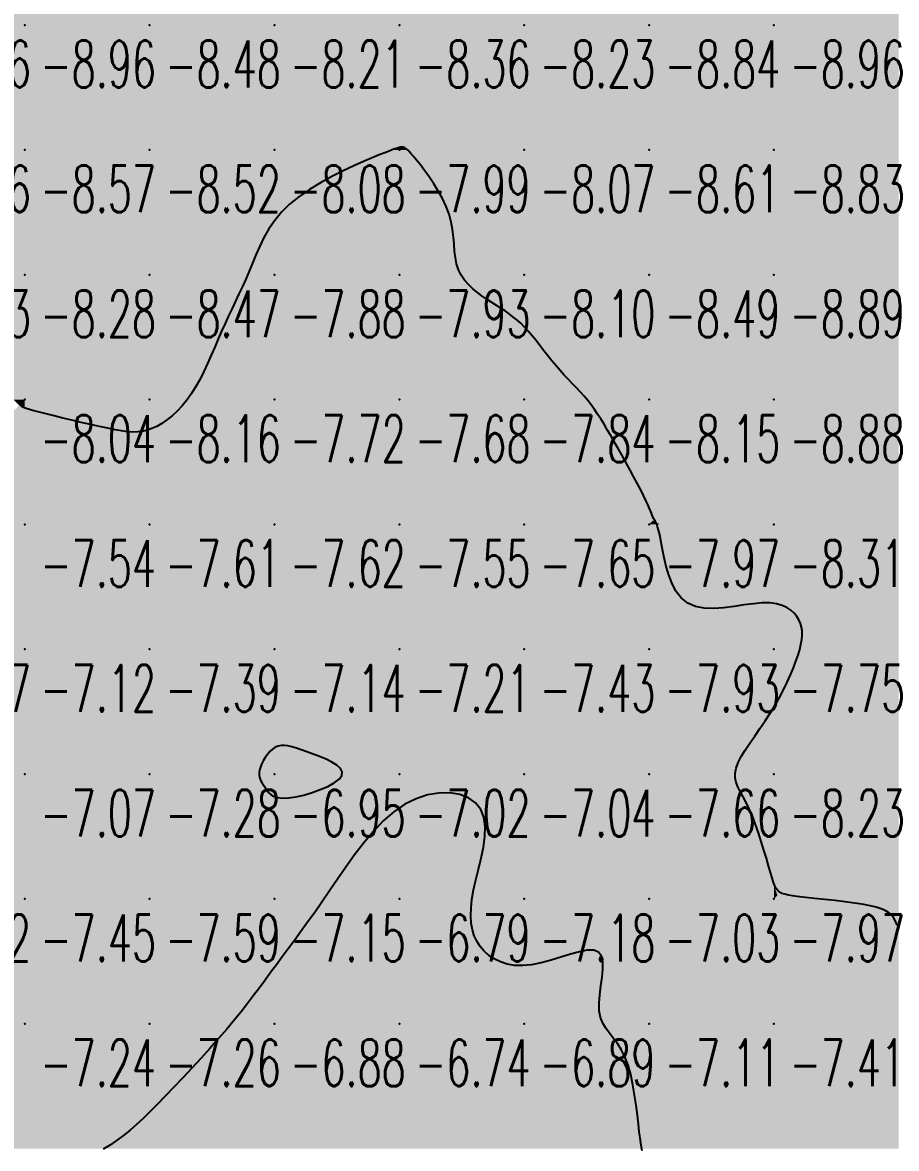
# Model space of a CAD drawing. Header units: millimetres. Extents: x 88261 to 90953, y 390274 to 392322.
# Drawn here: x 90070.1 to 90140.1, y 390987.3 to 391077.4 of the extents above; entities that cross this region are included whole.
import ezdxf
from ezdxf.enums import TextEntityAlignment as Align

# ---------------------------------------------------------------- set-up
doc = ezdxf.new("R2010")
doc.units = ezdxf.units.MM
doc.header["$LTSCALE"] = 25
for name, color, linetype in [('CN_03_00', 7, 'Continuous'), ('COTEAlt', 7, 'Continuous'), ('TN_COLORIAGE', 7, 'Continuous')]:
    doc.layers.add(name, color=color, linetype=linetype)
doc.styles.add('Simplex 1.0', font='Simplex.shx', dxfattribs={"width": 0.99, "height": 2.5})
doc.styles.get("Standard").update_dxf_attribs({"font": 'times.ttf'})

# ---------------------------------------------------------------- blocks, each defined once
blk = doc.blocks.new('COTE')
at = {"color": 0}
blk.add_point((0, 0), dxfattribs=at)
at = {"layer": 'COTEAlt'}
blk.add_attdef('ALT', text='', height=3.75, dxfattribs=at).set_placement((1.25, -1.25), align=Align.TOP_LEFT)

msp = doc.modelspace()

# ---------------------------------------------------------------- linework, layer by layer
at = {"layer": 'CN_03_00', "flags": 128}
for points, elevation in [([(90140.112, 391005.149), (90139.984, 391005.476), (90139.835, 391005.748), (90139.654, 391005.973), (90139.432, 391006.159), (90139.159, 391006.316), (90138.825, 391006.453), (90138.423, 391006.576), (90137.961, 391006.689), (90137.451, 391006.792), (90136.905, 391006.885), (90136.334, 391006.969), (90135.75, 391007.045), (90135.165, 391007.114), (90134.59, 391007.176), (90134.036, 391007.233), (90133.508, 391007.285), (90133.01, 391007.335), (90132.547, 391007.385), (90132.122, 391007.435), (90131.741, 391007.489), (90131.406, 391007.548), (90131.122, 391007.613), (90130.892, 391007.689), (90130.706, 391007.783), (90130.556, 391007.908), (90130.43, 391008.074), (90130.319, 391008.292), (90130.212, 391008.573), (90130.099, 391008.928), (90129.971, 391009.367), (90129.819, 391009.897), (90129.643, 391010.5), (90129.448, 391011.156), (90129.235, 391011.842), (90129.009, 391012.536), (90128.77, 391013.218), (90128.524, 391013.866), (90128.272, 391014.457), (90128.019, 391014.976), (90127.776, 391015.433), (90127.556, 391015.842), (90127.37, 391016.22), (90127.231, 391016.581), (90127.151, 391016.941), (90127.143, 391017.315), (90127.218, 391017.718), (90127.386, 391018.163), (90127.634, 391018.648), (90127.948, 391019.168), (90128.312, 391019.718), (90128.71, 391020.293), (90129.126, 391020.889), (90129.547, 391021.5), (90129.955, 391022.121), (90130.338, 391022.748), (90130.693, 391023.374), (90131.018, 391023.994), (90131.314, 391024.601), (90131.579, 391025.189), (90131.812, 391025.752), (90132.013, 391026.284), (90132.181, 391026.779), (90132.315, 391027.233), (90132.414, 391027.648), (90132.478, 391028.03), (90132.506, 391028.383), (90132.497, 391028.711), (90132.45, 391029.02), (90132.365, 391029.314), (90132.242, 391029.598), (90132.078, 391029.875), (90131.868, 391030.137), (90131.606, 391030.378), (90131.286, 391030.588), (90130.902, 391030.759), (90130.448, 391030.883), (90129.918, 391030.951), (90129.305, 391030.955), (90128.609, 391030.893), (90127.849, 391030.788), (90127.05, 391030.67), (90126.238, 391030.57), (90125.435, 391030.516), (90124.668, 391030.539), (90123.962, 391030.669), (90123.34, 391030.935), (90122.822, 391031.356), (90122.401, 391031.908), (90122.064, 391032.555), (90121.798, 391033.26), (90121.592, 391033.988), (90121.432, 391034.702), (90121.305, 391035.367), (90121.199, 391035.946), (90121.103, 391036.414), (90121.014, 391036.777), (90120.932, 391037.053), (90120.857, 391037.259), (90120.787, 391037.412), (90120.723, 391037.53), (90120.663, 391037.629), (90120.607, 391037.727), (90120.554, 391037.838), (90120.498, 391037.971), (90120.435, 391038.131), (90120.358, 391038.325), (90120.263, 391038.558), (90120.142, 391038.837), (90119.991, 391039.167), (90119.804, 391039.555), (90119.577, 391040.002), (90119.317, 391040.501), (90119.03, 391041.037), (90118.724, 391041.599), (90118.407, 391042.174), (90118.086, 391042.75), (90117.769, 391043.314), (90117.463, 391043.853), (90117.175, 391044.357), (90116.902, 391044.828), (90116.64, 391045.27), (90116.383, 391045.685), (90116.129, 391046.078), (90115.872, 391046.452), (90115.609, 391046.812), (90115.335, 391047.16), (90115.046, 391047.501), (90114.745, 391047.837), (90114.434, 391048.172), (90114.114, 391048.51), (90113.788, 391048.853), (90113.459, 391049.204), (90113.128, 391049.568), (90112.799, 391049.946), (90112.472, 391050.34), (90112.149, 391050.746), (90111.829, 391051.157), (90111.512, 391051.567), (90111.198, 391051.967), (90110.887, 391052.353), (90110.577, 391052.717), (90110.27, 391053.052), (90109.965, 391053.354), (90109.658, 391053.628), (90109.349, 391053.879), (90109.034, 391054.114), (90108.71, 391054.338), (90108.375, 391054.559), (90108.026, 391054.782), (90107.66, 391055.014), (90107.278, 391055.26), (90106.888, 391055.524), (90106.5, 391055.809), (90106.126, 391056.117), (90105.777, 391056.45), (90105.463, 391056.813), (90105.195, 391057.207), (90104.985, 391057.636), (90104.838, 391058.101), (90104.741, 391058.599), (90104.677, 391059.127), (90104.628, 391059.681), (90104.577, 391060.258), (90104.505, 391060.853), (90104.395, 391061.462), (90104.228, 391062.083), (90103.994, 391062.71), (90103.702, 391063.333), (90103.368, 391063.943), (90103.008, 391064.529), (90102.638, 391065.079), (90102.274, 391065.583), (90101.932, 391066.031), (90101.627, 391066.413), (90101.372, 391066.72), (90101.165, 391066.959), (90100.998, 391067.138), (90100.867, 391067.266), (90100.764, 391067.353), (90100.684, 391067.407), (90100.62, 391067.437), (90100.567, 391067.453), (90100.518, 391067.461), (90100.472, 391067.464), (90100.427, 391067.462), (90100.382, 391067.457), (90100.334, 391067.447), (90100.284, 391067.435), (90100.228, 391067.42), (90100.167, 391067.404), (90100.095, 391067.385), (90100, 391067.357), (90099.866, 391067.313), (90099.678, 391067.246), (90099.42, 391067.148), (90099.076, 391067.012), (90098.631, 391066.831), (90098.07, 391066.596), (90097.384, 391066.304), (90096.596, 391065.954), (90095.738, 391065.552), (90094.839, 391065.101), (90093.931, 391064.605), (90093.045, 391064.067), (90092.21, 391063.492), (90091.458, 391062.882), (90090.811, 391062.244), (90090.264, 391061.582), (90089.8, 391060.904), (90089.405, 391060.217), (90089.064, 391059.528), (90088.763, 391058.845), (90088.487, 391058.174), (90088.22, 391057.523), (90087.951, 391056.896), (90087.679, 391056.29), (90087.403, 391055.698), (90087.126, 391055.113), (90086.847, 391054.531), (90086.568, 391053.944), (90086.289, 391053.346), (90086.012, 391052.732), (90085.737, 391052.096), (90085.461, 391051.447), (90085.18, 391050.791), (90084.893, 391050.138), (90084.595, 391049.495), (90084.284, 391048.873), (90083.956, 391048.278), (90083.609, 391047.72), (90083.239, 391047.205), (90082.852, 391046.736), (90082.452, 391046.313), (90082.043, 391045.937), (90081.631, 391045.608), (90081.221, 391045.327), (90080.818, 391045.095), (90080.427, 391044.912), (90080.049, 391044.777), (90079.677, 391044.689), (90079.298, 391044.644), (90078.9, 391044.639), (90078.472, 391044.669), (90078.002, 391044.732), (90077.479, 391044.825), (90076.891, 391044.944), (90076.231, 391045.085), (90075.518, 391045.243), (90074.774, 391045.412), (90074.024, 391045.587), (90073.289, 391045.762), (90072.594, 391045.931), (90071.962, 391046.088), (90071.416, 391046.229), (90070.973, 391046.348), (90070.626, 391046.447), (90070.362, 391046.53), (90070.165, 391046.599), (90070.024, 391046.658)], -8), ([(90119.691, 390987.065), (90119.64, 390987.364), (90119.586, 390987.699), (90119.526, 390988.101), (90119.462, 390988.6), (90119.391, 390989.217), (90119.308, 390989.931), (90119.21, 390990.713), (90119.092, 390991.534), (90118.948, 390992.362), (90118.774, 390993.17), (90118.564, 390993.926), (90118.315, 390994.602), (90118.025, 390995.176), (90117.708, 390995.665), (90117.382, 390996.095), (90117.066, 390996.493), (90116.776, 390996.885), (90116.532, 390997.295), (90116.351, 390997.751), (90116.252, 390998.279), (90116.243, 390998.894), (90116.3, 390999.571), (90116.391, 391000.276), (90116.483, 391000.973), (90116.543, 391001.627), (90116.538, 391002.204), (90116.435, 391002.669), (90116.202, 391002.986), (90115.816, 391003.132), (90115.294, 391003.13), (90114.664, 391003.015), (90113.953, 391002.823), (90113.187, 391002.587), (90112.396, 391002.343), (90111.606, 391002.126), (90110.844, 391001.97), (90110.133, 391001.903), (90109.478, 391001.924), (90108.879, 391002.025), (90108.336, 391002.198), (90107.848, 391002.434), (90107.417, 391002.725), (90107.042, 391003.063), (90106.722, 391003.44), (90106.459, 391003.85), (90106.252, 391004.294), (90106.101, 391004.779), (90106.007, 391005.308), (90105.969, 391005.886), (90105.988, 391006.518), (90106.064, 391007.208), (90106.197, 391007.961), (90106.381, 391008.777), (90106.593, 391009.638), (90106.803, 391010.519), (90106.981, 391011.398), (90107.096, 391012.25), (90107.121, 391013.054), (90107.023, 391013.785), (90106.775, 391014.42), (90106.356, 391014.938), (90105.783, 391015.332), (90105.085, 391015.597), (90104.289, 391015.729), (90103.422, 391015.722), (90102.513, 391015.572), (90101.589, 391015.274), (90100.678, 391014.824), (90099.802, 391014.221), (90098.965, 391013.489), (90098.165, 391012.653), (90097.4, 391011.741), (90096.669, 391010.781), (90095.97, 391009.8), (90095.302, 391008.824), (90094.663, 391007.881), (90094.052, 391006.993), (90093.466, 391006.16), (90092.904, 391005.374), (90092.365, 391004.631), (90091.846, 391003.925), (90091.346, 391003.249), (90090.863, 391002.598), (90090.396, 391001.965), (90089.942, 391001.346), (90089.493, 391000.732), (90089.04, 391000.118), (90088.576, 390999.497), (90088.09, 390998.862), (90087.576, 390998.207), (90087.024, 390997.525), (90086.425, 390996.808), (90085.774, 390996.055), (90085.083, 390995.275), (90084.365, 390994.482), (90083.634, 390993.689), (90082.903, 390992.909), (90082.188, 390992.157), (90081.502, 390991.446), (90080.86, 390990.789), (90080.269, 390990.197), (90079.722, 390989.663), (90079.203, 390989.18), (90078.697, 390988.736), (90078.19, 390988.325), (90077.667, 390987.936), (90077.114, 390987.561), (90076.516, 390987.19)], -7)]:
    msp.add_lwpolyline(points, dxfattribs=dict(at, elevation=elevation))
at = {"layer": 'CN_03_00', "elevation": -7, "flags": 128}
msp.add_lwpolyline([(90091.952, 391015.424), (90092.592, 391015.568), (90093.259, 391015.762), (90093.916, 391015.996), (90094.522, 391016.26), (90095.039, 391016.544), (90095.428, 391016.837), (90095.649, 391017.131), (90095.676, 391017.416), (90095.53, 391017.689), (90095.242, 391017.95), (90094.847, 391018.197), (90094.377, 391018.429), (90093.865, 391018.645), (90093.344, 391018.843), (90092.846, 391019.023), (90092.398, 391019.183), (90092, 391019.318), (90091.646, 391019.425), (90091.33, 391019.5), (90091.045, 391019.538), (90090.785, 391019.534), (90090.544, 391019.485), (90090.315, 391019.387), (90090.094, 391019.237), (90089.883, 391019.044), (90089.686, 391018.817), (90089.507, 391018.568), (90089.349, 391018.307), (90089.218, 391018.045), (90089.115, 391017.791), (90089.046, 391017.557), (90089.013, 391017.349), (90089.012, 391017.166), (90089.039, 391017.001), (90089.09, 391016.849), (90089.16, 391016.704), (90089.244, 391016.56), (90089.338, 391016.411), (90089.437, 391016.253), (90089.539, 391016.081), (90089.655, 391015.905), (90089.798, 391015.734), (90089.982, 391015.579), (90090.218, 391015.452), (90090.521, 391015.362), (90090.904, 391015.321), (90091.379, 391015.339), (90091.952, 391015.424)], close=True, dxfattribs=at)
at = {"layer": 'TN_COLORIAGE', "color": 171}
for points in [[(90070.249, 391077.239, -8), (90070.249, 391086.156, -8), (90080.249, 391087.239, -8), (90072.579, 391087.239, -8)], [(90070.249, 391077.239, -8.384), (90080.249, 391077.239, -8.384), (90080.249, 391087.239, -8.384)], [(90080.249, 391087.239, -8.258), (90080.249, 391077.239, -8.258), (90090.249, 391087.239, -8.258)], [(90080.249, 391077.239, -8.258), (90090.249, 391077.239, -8.258), (90090.249, 391087.239, -8.258)], [(90090.249, 391087.239, -8.567), (90090.249, 391077.239, -8.567), (90100.249, 391087.239, -8.567)], [(90090.249, 391077.239, -8.567), (90100.249, 391077.239, -8.567), (90100.249, 391087.239, -8.567)], [(90100.249, 391087.239, -8.381), (90100.249, 391077.239, -8.381), (90110.249, 391087.239, -8.381)], [(90100.249, 391077.239, -8.381), (90110.249, 391077.239, -8.381), (90110.249, 391087.239, -8.381)], [(90118.838, 391087.239, -8.231), (90119.081, 391086.072, -8.231), (90110.249, 391087.239, -8.231), (90110.249, 391077.239, -8.231)], [(90130.249, 391078.902, -8.788), (90134.847, 391087.239, -8.788), (90130.249, 391077.239, -8.788), (90140.249, 391087.239, -8.788)], [(90130.249, 391077.239, -8.788), (90140.249, 391077.239, -8.788), (90140.249, 391087.239, -8.788)], [(90070.249, 391077.239, -8), (90070.249, 391086.156, -8), (90060.249, 391077.239, -8), (90067.131, 391084.121, -8)], [(90120.249, 391083.342, -8.231), (90119.081, 391086.072, -8.231), (90120.249, 391077.239, -8.231), (90110.249, 391077.239, -8.231)], [(90120.249, 391083.342, -8.841), (90124.931, 391081.922, -8.841), (90120.249, 391077.239, -8.841)], [(90130.249, 391078.902, -8.841), (90124.931, 391081.922, -8.841), (90130.249, 391077.239, -8.841), (90120.249, 391077.239, -8.841)], [(90060.249, 391077.239, -8.961), (90060.249, 391067.239, -8.961), (90070.249, 391077.239, -8.961)], [(90060.249, 391067.239, -8.961), (90070.249, 391067.239, -8.961), (90070.249, 391077.239, -8.961)], [(90070.249, 391077.239, -8.484), (90070.249, 391067.239, -8.484), (90080.249, 391077.239, -8.484)], [(90070.249, 391067.239, -8.484), (90080.249, 391067.239, -8.484), (90080.249, 391077.239, -8.484)], [(90080.249, 391077.239, -8.207), (90080.249, 391067.239, -8.207), (90090.249, 391077.239, -8.207)], [(90080.249, 391067.239, -8.207), (90090.249, 391067.239, -8.207), (90090.249, 391077.239, -8.207)], [(90090.249, 391077.239, -8.362), (90090.249, 391067.239, -8.362), (90100.249, 391077.239, -8.362)], [(90100.249, 391077.239, -8), (90100.249, 391067.417, -8), (90090.249, 391067.239, -8), (90099.48, 391067.239, -8)], [(90100.249, 391077.239, -8), (90100.249, 391067.417, -8), (90110.249, 391077.239, -8), (90100.524, 391067.515, -8)], [(90110.249, 391077.239, -8), (90100.524, 391067.515, -8), (90110.249, 391067.239, -8), (90101.056, 391067.239, -8)], [(90110.249, 391077.239, -8.841), (90110.249, 391067.239, -8.841), (90120.249, 391077.239, -8.841)], [(90110.249, 391067.239, -8.841), (90120.249, 391067.239, -8.841), (90120.249, 391077.239, -8.841)], [(90120.249, 391077.239, -8.964), (90120.249, 391067.239, -8.964), (90130.249, 391077.239, -8.964)], [(90120.249, 391067.239, -8.964), (90130.249, 391067.239, -8.964), (90130.249, 391077.239, -8.964)], [(90130.249, 391077.239, -8.809), (90130.249, 391067.239, -8.809), (90140.249, 391077.239, -8.809)], [(90130.249, 391067.239, -8.809), (90140.249, 391067.239, -8.809), (90140.249, 391077.239, -8.809)], [(90070.249, 391067.239, -8), (90065.671, 391062.662, -8), (90060.249, 391067.239, -8), (90060.249, 391063.782, -8)], [(90070.249, 391067.239, -8), (90065.671, 391062.662, -8), (90070.249, 391057.239, -8), (90067.306, 391057.239, -8)], [(90070.249, 391067.239, -8.52), (90070.249, 391057.239, -8.52), (90080.249, 391067.239, -8.52)], [(90070.249, 391057.239, -8.52), (90080.249, 391057.239, -8.52), (90080.249, 391067.239, -8.52)], [(90080.249, 391067.239, -8.079), (90080.249, 391057.239, -8.079), (90090.249, 391067.239, -8.079)], [(90080.249, 391057.239, -8), (90088.271, 391057.239, -8), (90090.249, 391067.239, -8), (90090.249, 391063.204, -8)], [(90090.249, 391063.204, -8.079), (90099.48, 391067.239, -8.079), (90090.249, 391067.239, -8.079)], [(90105.014, 391062.005, -8.075), (90101.056, 391067.239, -8.075), (90110.249, 391067.239, -8.075)], [(90110.249, 391057.239, -8), (90104.257, 391057.239, -8), (90110.249, 391067.239, -8), (90105.014, 391062.005, -8)], [(90110.249, 391067.239, -8.614), (90110.249, 391057.239, -8.614), (90120.249, 391067.239, -8.614)], [(90110.249, 391057.239, -8.614), (90120.249, 391057.239, -8.614), (90120.249, 391067.239, -8.614)], [(90120.249, 391067.239, -8.832), (90120.249, 391057.239, -8.832), (90130.249, 391067.239, -8.832)], [(90120.249, 391057.239, -8.832), (90130.249, 391057.239, -8.832), (90130.249, 391067.239, -8.832)], [(90130.249, 391067.239, -8.848), (90130.249, 391057.239, -8.848), (90140.249, 391067.239, -8.848)], [(90130.249, 391057.239, -8.848), (90140.249, 391057.239, -8.848), (90140.249, 391067.239, -8.848)], [(90067.306, 391057.239, -8.281), (90066.057, 391053.048, -8.281), (90070.249, 391057.239, -8.281)], [(90070.249, 391057.239, -8), (90066.057, 391053.048, -8), (90070.249, 391047.239, -8), (90069.355, 391047.239, -8)], [(90070.249, 391057.239, -8.472), (90070.249, 391047.239, -8.472), (90080.249, 391057.239, -8.472)], [(90070.249, 391047.239, -8.472), (90080.249, 391047.239, -8.472), (90080.249, 391057.239, -8.472)], [(90080.249, 391057.239, -8), (90088.271, 391057.239, -8), (90080.249, 391047.239, -8), (90085.987, 391052.978, -8)], [(90107.864, 391054.855, -8.101), (90104.257, 391057.239, -8.101), (90110.249, 391057.239, -8.101)], [(90107.864, 391054.855, -8.101), (90110.249, 391053.426, -8.101), (90110.249, 391057.239, -8.101)], [(90120.249, 391057.239, -8), (90112.761, 391049.752, -8), (90110.249, 391057.239, -8), (90110.249, 391053.426, -8)], [(90120.249, 391057.239, -8), (90112.761, 391049.752, -8), (90120.249, 391047.239, -8), (90115.497, 391047.239, -8)], [(90120.249, 391057.239, -8.889), (90120.249, 391047.239, -8.889), (90130.249, 391057.239, -8.889)], [(90120.249, 391047.239, -8.889), (90130.249, 391047.239, -8.889), (90130.249, 391057.239, -8.889)], [(90130.249, 391057.239, -8.887), (90130.249, 391047.239, -8.887), (90140.249, 391057.239, -8.887)], [(90130.249, 391047.239, -8.887), (90140.249, 391047.239, -8.887), (90140.249, 391057.239, -8.887)], [(90083.854, 391047.239, -8.157), (90085.987, 391052.978, -8.157), (90080.249, 391047.239, -8.157)], [(90069.789, 391046.78, -8.038), (90069.355, 391047.239, -8.038), (90070.249, 391047.239, -8.038)], [(90069.789, 391046.78, -8.038), (90070.249, 391046.473, -8.038), (90070.249, 391047.239, -8.038)], [(90080.249, 391047.239, -8), (90077.712, 391044.702, -8), (90070.249, 391047.239, -8), (90070.249, 391046.473, -8)], [(90077.712, 391044.702, -8.157), (90080.249, 391044.382, -8.157), (90080.249, 391047.239, -8.157)], [(90080.249, 391044.382, -8.157), (90083.854, 391047.239, -8.157), (90080.249, 391047.239, -8.157)], [(90117.259, 391044.249, -8.149), (90115.497, 391047.239, -8.149), (90120.249, 391047.239, -8.149)], [(90117.259, 391044.249, -8.149), (90120.249, 391038.879, -8.149), (90120.249, 391047.239, -8.149)], [(90130.249, 391047.239, -8), (90120.57, 391037.56, -8), (90120.249, 391047.239, -8), (90120.249, 391038.879, -8)], [(90130.249, 391047.239, -8), (90120.57, 391037.56, -8), (90130.249, 391037.239, -8), (90121.113, 391037.239, -8)], [(90130.249, 391047.239, -8.825), (90130.249, 391037.239, -8.825), (90140.249, 391047.239, -8.825)], [(90130.249, 391037.239, -8.825), (90140.249, 391037.239, -8.825), (90140.249, 391047.239, -8.825)], [(90122.17, 391029.16, -8.309), (90121.113, 391037.239, -8.309), (90130.249, 391037.239, -8.309)], [(90130.249, 391031.729, -8.309), (90122.17, 391029.16, -8.309), (90130.249, 391037.239, -8.309)], [(90140.249, 391037.239, -8), (90132.665, 391029.655, -8), (90130.249, 391037.239, -8), (90130.249, 391031.729, -8)], [(90140.249, 391027.239, -8), (90132.543, 391027.239, -8), (90140.249, 391037.239, -8), (90132.665, 391029.655, -8)], [(90140.249, 391027.239, -8), (90132.543, 391027.239, -8), (90130.249, 391017.239, -8), (90130.249, 391022.062, -8)], [(90140.249, 391017.298, -8.235), (90140.237, 391017.239, -8.235), (90140.249, 391027.239, -8.235), (90130.249, 391017.239, -8.235)], [(90126.191, 391017.239, -8.235), (90130.249, 391022.062, -8.235), (90130.249, 391017.239, -8.235)], [(90128.298, 391015.289, -8.235), (90126.191, 391017.239, -8.235), (90130.249, 391017.239, -8.235)], [(90128.298, 391015.289, -8.235), (90130.249, 391008.348, -8.235), (90130.249, 391017.239, -8.235)], [(90140.237, 391017.239, -8), (90140.24, 391017.231, -8), (90130.249, 391017.239, -8), (90130.533, 391007.523, -8)], [(90130.533, 391007.523, -8.235), (90130.249, 391008.348, -8.235), (90130.249, 391017.239, -8.235)], [(90140.249, 391017.23, -8), (90140.24, 391017.231, -8), (90140.249, 391007.239, -8), (90130.533, 391007.523, -8)], [(90130.533, 391007.523, -8.042), (90134.355, 391007.239, -8.042), (90140.249, 391007.239, -8.042)], [(90139.586, 391006.577, -8.042), (90134.355, 391007.239, -8.042), (90140.249, 391007.239, -8.042)], [(90139.586, 391006.577, -8.042), (90140.249, 391005.17, -8.042), (90140.249, 391007.239, -8.042)]]:
    msp.add_solid(points, dxfattribs=at)
at = {"layer": 'TN_COLORIAGE', "color": 161}
for points in [[(90099.48, 391067.239, -7.993), (90100.249, 391067.417, -7.993), (90100.249, 391067.239, -7.993)], [(90100.524, 391067.515, -7.993), (90100.249, 391067.417, -7.993), (90100.249, 391067.239, -7.993)], [(90101.056, 391067.239, -7.993), (90100.524, 391067.515, -7.993), (90100.249, 391067.239, -7.993)], [(90099.48, 391067.239, -7.884), (90090.249, 391063.204, -7.884), (90100.249, 391067.239, -7.884), (90090.249, 391057.239, -7.884)], [(90090.249, 391057.239, -7.993), (90100.249, 391057.239, -7.993), (90100.249, 391067.239, -7.993)], [(90101.056, 391067.239, -7.932), (90105.014, 391062.005, -7.932), (90100.249, 391067.239, -7.932), (90100.249, 391057.239, -7.932)], [(90090.249, 391063.204, -7.884), (90088.271, 391057.239, -7.884), (90090.249, 391057.239, -7.884)], [(90105.014, 391062.005, -7.932), (90104.257, 391057.239, -7.932), (90100.249, 391057.239, -7.932)], [(90085.987, 391052.978, -7.722), (90083.854, 391047.239, -7.722), (90090.249, 391057.239, -7.722), (90090.249, 391047.239, -7.722)], [(90085.987, 391052.978, -7.884), (90088.271, 391057.239, -7.884), (90090.249, 391057.239, -7.884)], [(90090.249, 391057.239, -7.932), (90090.249, 391047.239, -7.932), (90100.249, 391057.239, -7.932)], [(90090.249, 391047.239, -7.932), (90100.249, 391047.239, -7.932), (90100.249, 391057.239, -7.932)], [(90104.257, 391057.239, -7.676), (90107.864, 391054.855, -7.676), (90100.249, 391057.239, -7.676), (90100.249, 391047.239, -7.676)], [(90110.249, 391053.426, -7.676), (90107.864, 391054.855, -7.676), (90110.249, 391047.239, -7.676), (90100.249, 391047.239, -7.676)], [(90110.249, 391053.426, -7.835), (90112.761, 391049.752, -7.835), (90110.249, 391047.239, -7.835)], [(90115.497, 391047.239, -7.835), (90112.761, 391049.752, -7.835), (90110.249, 391047.239, -7.835)], [(90070.249, 391046.473, -7.206), (90069.789, 391046.78, -7.206), (90070.249, 391037.239, -7.206), (90060.249, 391037.239, -7.206)], [(90083.854, 391047.239, -7.608), (90080.249, 391044.382, -7.608), (90090.249, 391047.239, -7.608), (90080.249, 391037.239, -7.608)], [(90080.249, 391037.239, -7.722), (90090.249, 391037.239, -7.722), (90090.249, 391047.239, -7.722)], [(90090.249, 391047.239, -7.676), (90090.249, 391037.239, -7.676), (90100.249, 391047.239, -7.676)], [(90090.249, 391037.239, -7.676), (90100.249, 391037.239, -7.676), (90100.249, 391047.239, -7.676)], [(90100.249, 391047.239, -7.835), (90100.249, 391037.239, -7.835), (90110.249, 391047.239, -7.835)], [(90100.249, 391037.239, -7.835), (90110.249, 391037.239, -7.835), (90110.249, 391047.239, -7.835)], [(90115.497, 391047.239, -7.65), (90117.259, 391044.249, -7.65), (90110.249, 391047.239, -7.65), (90110.249, 391037.239, -7.65)], [(90070.249, 391046.473, -7.539), (90077.712, 391044.702, -7.539), (90070.249, 391037.239, -7.539)], [(90080.249, 391044.382, -7.539), (90077.712, 391044.702, -7.539), (90080.249, 391037.239, -7.539), (90070.249, 391037.239, -7.539)], [(90120.249, 391038.879, -7.65), (90117.259, 391044.249, -7.65), (90120.249, 391037.239, -7.65), (90110.249, 391037.239, -7.65)], [(90120.249, 391038.879, -7.971), (90120.57, 391037.56, -7.971), (90120.249, 391037.239, -7.971)], [(90060.249, 391037.239, -7.539), (90060.249, 391027.239, -7.539), (90070.249, 391037.239, -7.539)], [(90060.249, 391027.239, -7.539), (90070.249, 391027.239, -7.539), (90070.249, 391037.239, -7.539)], [(90070.249, 391037.239, -7.608), (90070.249, 391027.239, -7.608), (90080.249, 391037.239, -7.608)], [(90070.249, 391027.239, -7.608), (90080.249, 391027.239, -7.608), (90080.249, 391037.239, -7.608)], [(90080.249, 391037.239, -7.623), (90080.249, 391027.239, -7.623), (90090.249, 391037.239, -7.623)], [(90080.249, 391027.239, -7.623), (90090.249, 391027.239, -7.623), (90090.249, 391037.239, -7.623)], [(90090.249, 391037.239, -7.553), (90090.249, 391027.239, -7.553), (90100.249, 391037.239, -7.553)], [(90090.249, 391027.239, -7.553), (90100.249, 391027.239, -7.553), (90100.249, 391037.239, -7.553)], [(90100.249, 391037.239, -7.65), (90100.249, 391027.239, -7.65), (90110.249, 391037.239, -7.65)], [(90100.249, 391027.239, -7.65), (90110.249, 391027.239, -7.65), (90110.249, 391037.239, -7.65)], [(90110.249, 391037.239, -7.971), (90110.249, 391027.239, -7.971), (90120.249, 391037.239, -7.971)], [(90110.249, 391027.239, -7.971), (90120.249, 391027.239, -7.971), (90120.249, 391037.239, -7.971)], [(90121.113, 391037.239, -7.971), (90120.57, 391037.56, -7.971), (90120.249, 391037.239, -7.971)], [(90121.113, 391037.239, -7.926), (90122.17, 391029.16, -7.926), (90120.249, 391037.239, -7.926), (90120.249, 391027.239, -7.926)], [(90122.17, 391029.16, -7.748), (90130.249, 391031.729, -7.748), (90120.249, 391027.239, -7.748), (90130.249, 391027.239, -7.748)], [(90130.249, 391031.729, -7.748), (90132.665, 391029.655, -7.748), (90130.249, 391027.239, -7.748)], [(90132.665, 391029.655, -7.748), (90132.543, 391027.239, -7.748), (90130.249, 391027.239, -7.748)], [(90060.249, 391027.239, -7.115), (90060.249, 391017.239, -7.115), (90070.249, 391027.239, -7.115)], [(90060.249, 391017.239, -7.115), (90070.249, 391017.239, -7.115), (90070.249, 391027.239, -7.115)], [(90070.249, 391027.239, -7.388), (90070.249, 391017.239, -7.388), (90080.249, 391027.239, -7.388)], [(90070.249, 391017.239, -7.388), (90080.249, 391017.239, -7.388), (90080.249, 391027.239, -7.388)], [(90080.249, 391027.239, -7.14), (90080.249, 391017.239, -7.14), (90090.249, 391027.239, -7.14)], [(90080.249, 391017.239, -7), (90088.649, 391017.239, -7), (90090.249, 391027.239, -7), (90090.249, 391019.962, -7)], [(90100.249, 391027.239, -7), (90092.244, 391019.234, -7), (90090.249, 391027.239, -7), (90090.249, 391019.962, -7)], [(90100.249, 391027.239, -7), (90092.244, 391019.234, -7), (90100.249, 391017.239, -7), (90097.851, 391017.239, -7)], [(90100.249, 391027.239, -7.429), (90100.249, 391017.239, -7.429), (90110.249, 391027.239, -7.429)], [(90100.249, 391017.239, -7.429), (90110.249, 391017.239, -7.429), (90110.249, 391027.239, -7.429)], [(90110.249, 391027.239, -7.926), (90110.249, 391017.239, -7.926), (90120.249, 391027.239, -7.926)], [(90110.249, 391017.239, -7.926), (90120.249, 391017.239, -7.926), (90120.249, 391027.239, -7.926)], [(90120.249, 391027.239, -7.748), (90120.249, 391017.239, -7.748), (90130.249, 391027.239, -7.748)], [(90130.249, 391022.062, -7.656), (90126.191, 391017.239, -7.656), (90130.249, 391027.239, -7.656), (90120.249, 391017.239, -7.656)], [(90130.249, 391022.062, -7.748), (90132.543, 391027.239, -7.748), (90130.249, 391027.239, -7.748)], [(90060.249, 391017.239, -7.069), (90060.249, 391007.239, -7.069), (90070.249, 391017.239, -7.069)], [(90060.249, 391007.239, -7.069), (90070.249, 391007.239, -7.069), (90070.249, 391017.239, -7.069)], [(90070.249, 391017.239, -7.276), (90070.249, 391007.239, -7.276), (90080.249, 391017.239, -7.276)], [(90070.249, 391007.239, -7.276), (90080.249, 391007.239, -7.276), (90080.249, 391017.239, -7.276)], [(90080.249, 391007.239, -7), (90089.43, 391016.421, -7), (90080.249, 391017.239, -7), (90088.649, 391017.239, -7)], [(90090.249, 391007.239, -7), (90090.249, 391014.594, -7), (90100.249, 391017.239, -7), (90097.851, 391017.239, -7)], [(90090.249, 391007.239, -7), (90094.37, 391007.239, -7), (90100.249, 391017.239, -7), (90100.249, 391016.502, -7)], [(90110.249, 391017.239, -7), (90108.703, 391015.694, -7), (90100.249, 391017.239, -7), (90100.249, 391016.502, -7)], [(90110.249, 391007.239, -7), (90105.588, 391007.239, -7), (90110.249, 391017.239, -7), (90108.703, 391015.694, -7)], [(90110.249, 391017.239, -7.656), (90110.249, 391007.239, -7.656), (90120.249, 391017.239, -7.656)], [(90110.249, 391007.239, -7.656), (90120.249, 391007.239, -7.656), (90120.249, 391017.239, -7.656)], [(90126.191, 391017.239, -7.032), (90128.298, 391015.289, -7.032), (90120.249, 391017.239, -7.032), (90120.249, 391007.239, -7.032)], [(90080.249, 391007.239, -7), (90089.43, 391016.421, -7), (90090.249, 391007.239, -7), (90090.249, 391014.594, -7)], [(90130.249, 391008.348, -7.032), (90128.298, 391015.289, -7.032), (90130.249, 391007.239, -7.032), (90120.249, 391007.239, -7.032)], [(90130.249, 391008.348, -7.971), (90130.533, 391007.523, -7.971), (90130.249, 391007.239, -7.971)], [(90060.249, 391007.239, -7.446), (90060.249, 390997.239, -7.446), (90070.249, 391007.239, -7.446)], [(90060.249, 390997.239, -7.446), (90070.249, 390997.239, -7.446), (90070.249, 391007.239, -7.446)], [(90070.249, 391007.239, -7.59), (90070.249, 390997.239, -7.59), (90080.249, 391007.239, -7.59)], [(90070.249, 390997.239, -7.59), (90080.249, 390997.239, -7.59), (90080.249, 391007.239, -7.59)], [(90080.249, 391007.239, -7.146), (90080.249, 390997.239, -7.146), (90090.249, 391007.239, -7.146)], [(90080.249, 390997.239, -7), (90087.013, 390997.239, -7), (90090.249, 391007.239, -7), (90090.249, 391001.828, -7)], [(90094.37, 391007.239, -7.146), (90090.249, 391001.828, -7.146), (90090.249, 391007.239, -7.146)], [(90106.124, 391003.115, -7.182), (90105.588, 391007.239, -7.182), (90110.249, 391007.239, -7.182)], [(90106.124, 391003.115, -7.182), (90110.249, 391000.942, -7.182), (90110.249, 391007.239, -7.182)], [(90110.249, 391007.239, -7), (90110.249, 391000.942, -7), (90120.249, 391007.239, -7), (90117.943, 391004.933, -7)], [(90120.249, 390997.239, -7), (90115.194, 390997.239, -7), (90120.249, 391007.239, -7), (90117.943, 391004.933, -7)], [(90120.249, 391007.239, -7.971), (90120.249, 390997.239, -7.971), (90130.249, 391007.239, -7.971)], [(90120.249, 390997.239, -7.971), (90130.249, 390997.239, -7.971), (90130.249, 391007.239, -7.971)], [(90134.355, 391007.239, -7.971), (90130.533, 391007.523, -7.971), (90130.249, 391007.239, -7.971)], [(90134.355, 391007.239, -7.408), (90139.586, 391006.577, -7.408), (90130.249, 391007.239, -7.408), (90130.249, 390997.239, -7.408)], [(90140.249, 391005.17, -7.408), (90139.586, 391006.577, -7.408), (90140.249, 390997.239, -7.408), (90130.249, 390997.239, -7.408)], [(90070.249, 390997.239, -7), (90066.006, 390992.996, -7), (90060.249, 390997.239, -7), (90060.249, 390996.977, -7)], [(90070.249, 390997.239, -7), (90066.006, 390992.996, -7), (90070.249, 390987.239, -7), (90066.102, 390987.239, -7)], [(90070.249, 390997.239, -7.259), (90070.249, 390987.239, -7.259), (90080.249, 390997.239, -7.259)], [(90080.249, 390997.239, -7), (90080.249, 390990.065, -7), (90070.249, 390987.239, -7), (90077.15, 390987.239, -7)], [(90087.013, 390997.239, -7.259), (90080.249, 390990.065, -7.259), (90080.249, 390997.239, -7.259)], [(90118.792, 390995.783, -7.109), (90115.194, 390997.239, -7.109), (90120.249, 390997.239, -7.109)], [(90120.249, 390997.239, -7), (90118.792, 390995.783, -7), (90120.249, 390987.239, -7), (90119.527, 390987.239, -7)], [(90120.249, 390997.239, -7.408), (90120.249, 390987.239, -7.408), (90130.249, 390997.239, -7.408)], [(90120.249, 390987.239, -7.408), (90130.249, 390987.239, -7.408), (90130.249, 390997.239, -7.408)], [(90130.249, 390997.239, -7.839), (90130.249, 390987.239, -7.839), (90140.249, 390997.239, -7.839)], [(90130.249, 390987.239, -7.839), (90140.249, 390987.239, -7.839), (90140.249, 390997.239, -7.839)]]:
    msp.add_solid(points, dxfattribs=at)
at = {"layer": 'TN_COLORIAGE', "color": 151}
for points in [[(90090.249, 391019.962, -6.947), (90088.649, 391017.239, -6.947), (90090.249, 391017.239, -6.947)], [(90090.249, 391019.962, -6.947), (90092.244, 391019.234, -6.947), (90090.249, 391017.239, -6.947)], [(90097.851, 391017.239, -6.947), (90092.244, 391019.234, -6.947), (90090.249, 391017.239, -6.947)], [(90088.649, 391017.239, -6.947), (90089.43, 391016.421, -6.947), (90090.249, 391017.239, -6.947)], [(90090.249, 391014.594, -6.947), (90089.43, 391016.421, -6.947), (90090.249, 391017.239, -6.947)], [(90097.851, 391017.239, -6.947), (90090.249, 391014.594, -6.947), (90090.249, 391017.239, -6.947)], [(90100.249, 391016.502, -6.792), (90094.37, 391007.239, -6.792), (90100.249, 391007.239, -6.792)], [(90100.249, 391016.502, -6.792), (90108.703, 391015.694, -6.792), (90100.249, 391007.239, -6.792)], [(90108.703, 391015.694, -6.792), (90105.588, 391007.239, -6.792), (90100.249, 391007.239, -6.792)], [(90090.249, 391001.828, -6.792), (90094.37, 391007.239, -6.792), (90090.249, 390997.239, -6.792), (90100.249, 391007.239, -6.792)], [(90090.249, 390997.239, -6.792), (90100.249, 390997.239, -6.792), (90100.249, 391007.239, -6.792)], [(90105.588, 391007.239, -6.741), (90106.124, 391003.115, -6.741), (90100.249, 391007.239, -6.741), (90100.249, 390997.239, -6.741)], [(90117.943, 391004.933, -6.893), (90110.249, 391000.942, -6.893), (90110.249, 390997.239, -6.893)], [(90117.943, 391004.933, -6.893), (90115.194, 390997.239, -6.893), (90110.249, 390997.239, -6.893)], [(90110.249, 391000.942, -6.741), (90106.124, 391003.115, -6.741), (90110.249, 390997.239, -6.741), (90100.249, 390997.239, -6.741)], [(90090.249, 391001.828, -6.876), (90087.013, 390997.239, -6.876), (90090.249, 390997.239, -6.876)], [(90080.249, 390990.065, -6.876), (90087.013, 390997.239, -6.876), (90080.249, 390987.239, -6.876), (90090.249, 390997.239, -6.876)], [(90080.249, 390987.239, -6.876), (90090.249, 390987.239, -6.876), (90090.249, 390997.239, -6.876)], [(90090.249, 390997.239, -6.741), (90090.249, 390987.239, -6.741), (90100.249, 390997.239, -6.741)], [(90090.249, 390987.239, -6.741), (90100.249, 390987.239, -6.741), (90100.249, 390997.239, -6.741)], [(90100.249, 390997.239, -6.893), (90100.249, 390987.239, -6.893), (90110.249, 390997.239, -6.893)], [(90100.249, 390987.239, -6.893), (90110.249, 390987.239, -6.893), (90110.249, 390997.239, -6.893)], [(90115.194, 390997.239, -6.359), (90118.792, 390995.783, -6.359), (90110.249, 390997.239, -6.359), (90110.249, 390987.239, -6.359)], [(90119.527, 390987.239, -6.359), (90118.792, 390995.783, -6.359), (90110.249, 390987.239, -6.359)], [(90077.15, 390987.239, -6.898), (90080.249, 390990.065, -6.898), (90080.249, 390987.239, -6.898)]]:
    msp.add_solid(points, dxfattribs=at)

# ---------------------------------------------------------------- block references
at = {"layer": 'COTEAlt'}
ref = msp.add_blockref('COTE', (90060.249, 391077.239), dxfattribs=at)
ref.add_attrib('ALT', '-8.26', dxfattribs={"height": 3.75, "style": 'Simplex 1.0', "width": 0.6}).set_placement((90061.499, 391075.989), align=Align.TOP_LEFT)
ref = msp.add_blockref('COTE', (90070.249, 391077.239), dxfattribs=at)
ref.add_attrib('ALT', '-8.96', dxfattribs={"height": 3.75, "style": 'Simplex 1.0', "width": 0.6}).set_placement((90071.499, 391075.989), align=Align.TOP_LEFT)
ref = msp.add_blockref('COTE', (90080.249, 391077.239), dxfattribs=at)
ref.add_attrib('ALT', '-8.48', dxfattribs={"height": 3.75, "style": 'Simplex 1.0', "width": 0.6}).set_placement((90081.499, 391075.989), align=Align.TOP_LEFT)
ref = msp.add_blockref('COTE', (90090.249, 391077.239), dxfattribs=at)
ref.add_attrib('ALT', '-8.21', dxfattribs={"height": 3.75, "style": 'Simplex 1.0', "width": 0.6}).set_placement((90091.499, 391075.989), align=Align.TOP_LEFT)
ref = msp.add_blockref('COTE', (90100.249, 391077.239), dxfattribs=at)
ref.add_attrib('ALT', '-8.36', dxfattribs={"height": 3.75, "style": 'Simplex 1.0', "width": 0.6}).set_placement((90101.499, 391075.989), align=Align.TOP_LEFT)
ref = msp.add_blockref('COTE', (90110.249, 391077.239), dxfattribs=at)
ref.add_attrib('ALT', '-8.23', dxfattribs={"height": 3.75, "style": 'Simplex 1.0', "width": 0.6}).set_placement((90111.499, 391075.989), align=Align.TOP_LEFT)
ref = msp.add_blockref('COTE', (90120.249, 391077.239), dxfattribs=at)
ref.add_attrib('ALT', '-8.84', dxfattribs={"height": 3.75, "style": 'Simplex 1.0', "width": 0.6}).set_placement((90121.499, 391075.989), align=Align.TOP_LEFT)
ref = msp.add_blockref('COTE', (90130.249, 391077.239), dxfattribs=at)
ref.add_attrib('ALT', '-8.96', dxfattribs={"height": 3.75, "style": 'Simplex 1.0', "width": 0.6}).set_placement((90131.499, 391075.989), align=Align.TOP_LEFT)
ref = msp.add_blockref('COTE', (90060.249, 391067.239), dxfattribs=at)
ref.add_attrib('ALT', '-8.36', dxfattribs={"height": 3.75, "style": 'Simplex 1.0', "width": 0.6}).set_placement((90061.499, 391065.989), align=Align.TOP_LEFT)
ref = msp.add_blockref('COTE', (90070.249, 391067.239), dxfattribs=at)
ref.add_attrib('ALT', '-8.57', dxfattribs={"height": 3.75, "style": 'Simplex 1.0', "width": 0.6}).set_placement((90071.499, 391065.989), align=Align.TOP_LEFT)
ref = msp.add_blockref('COTE', (90080.249, 391067.239), dxfattribs=at)
ref.add_attrib('ALT', '-8.52', dxfattribs={"height": 3.75, "style": 'Simplex 1.0', "width": 0.6}).set_placement((90081.499, 391065.989), align=Align.TOP_LEFT)
ref = msp.add_blockref('COTE', (90090.249, 391067.239), dxfattribs=at)
ref.add_attrib('ALT', '-8.08', dxfattribs={"height": 3.75, "style": 'Simplex 1.0', "width": 0.6}).set_placement((90091.499, 391065.989), align=Align.TOP_LEFT)
ref = msp.add_blockref('COTE', (90100.249, 391067.239), dxfattribs=at)
ref.add_attrib('ALT', '-7.99', dxfattribs={"height": 3.75, "style": 'Simplex 1.0', "width": 0.6}).set_placement((90101.499, 391065.989), align=Align.TOP_LEFT)
ref = msp.add_blockref('COTE', (90110.249, 391067.239), dxfattribs=at)
ref.add_attrib('ALT', '-8.07', dxfattribs={"height": 3.75, "style": 'Simplex 1.0', "width": 0.6}).set_placement((90111.499, 391065.989), align=Align.TOP_LEFT)
ref = msp.add_blockref('COTE', (90120.249, 391067.239), dxfattribs=at)
ref.add_attrib('ALT', '-8.61', dxfattribs={"height": 3.75, "style": 'Simplex 1.0', "width": 0.6}).set_placement((90121.499, 391065.989), align=Align.TOP_LEFT)
ref = msp.add_blockref('COTE', (90130.249, 391067.239), dxfattribs=at)
ref.add_attrib('ALT', '-8.83', dxfattribs={"height": 3.75, "style": 'Simplex 1.0', "width": 0.6}).set_placement((90131.499, 391065.989), align=Align.TOP_LEFT)
ref = msp.add_blockref('COTE', (90060.249, 391057.239), dxfattribs=at)
ref.add_attrib('ALT', '-7.33', dxfattribs={"height": 3.75, "style": 'Simplex 1.0', "width": 0.6}).set_placement((90061.499, 391055.989), align=Align.TOP_LEFT)
ref = msp.add_blockref('COTE', (90070.249, 391057.239), dxfattribs=at)
ref.add_attrib('ALT', '-8.28', dxfattribs={"height": 3.75, "style": 'Simplex 1.0', "width": 0.6}).set_placement((90071.499, 391055.989), align=Align.TOP_LEFT)
ref = msp.add_blockref('COTE', (90080.249, 391057.239), dxfattribs=at)
ref.add_attrib('ALT', '-8.47', dxfattribs={"height": 3.75, "style": 'Simplex 1.0', "width": 0.6}).set_placement((90081.499, 391055.989), align=Align.TOP_LEFT)
ref = msp.add_blockref('COTE', (90090.249, 391057.239), dxfattribs=at)
ref.add_attrib('ALT', '-7.88', dxfattribs={"height": 3.75, "style": 'Simplex 1.0', "width": 0.6}).set_placement((90091.499, 391055.989), align=Align.TOP_LEFT)
ref = msp.add_blockref('COTE', (90100.249, 391057.239), dxfattribs=at)
ref.add_attrib('ALT', '-7.93', dxfattribs={"height": 3.75, "style": 'Simplex 1.0', "width": 0.6}).set_placement((90101.499, 391055.989), align=Align.TOP_LEFT)
ref = msp.add_blockref('COTE', (90110.249, 391057.239), dxfattribs=at)
ref.add_attrib('ALT', '-8.10', dxfattribs={"height": 3.75, "style": 'Simplex 1.0', "width": 0.6}).set_placement((90111.499, 391055.989), align=Align.TOP_LEFT)
ref = msp.add_blockref('COTE', (90120.249, 391057.239), dxfattribs=at)
ref.add_attrib('ALT', '-8.49', dxfattribs={"height": 3.75, "style": 'Simplex 1.0', "width": 0.6}).set_placement((90121.499, 391055.989), align=Align.TOP_LEFT)
ref = msp.add_blockref('COTE', (90130.249, 391057.239), dxfattribs=at)
ref.add_attrib('ALT', '-8.89', dxfattribs={"height": 3.75, "style": 'Simplex 1.0', "width": 0.6}).set_placement((90131.499, 391055.989), align=Align.TOP_LEFT)
ref = msp.add_blockref('COTE', (90070.249, 391047.239), dxfattribs=at)
ref.add_attrib('ALT', '-8.04', dxfattribs={"height": 3.75, "style": 'Simplex 1.0', "width": 0.6}).set_placement((90071.499, 391045.989), align=Align.TOP_LEFT)
ref = msp.add_blockref('COTE', (90080.249, 391047.239), dxfattribs=at)
ref.add_attrib('ALT', '-8.16', dxfattribs={"height": 3.75, "style": 'Simplex 1.0', "width": 0.6}).set_placement((90081.499, 391045.989), align=Align.TOP_LEFT)
ref = msp.add_blockref('COTE', (90090.249, 391047.239), dxfattribs=at)
ref.add_attrib('ALT', '-7.72', dxfattribs={"height": 3.75, "style": 'Simplex 1.0', "width": 0.6}).set_placement((90091.499, 391045.989), align=Align.TOP_LEFT)
ref = msp.add_blockref('COTE', (90100.249, 391047.239), dxfattribs=at)
ref.add_attrib('ALT', '-7.68', dxfattribs={"height": 3.75, "style": 'Simplex 1.0', "width": 0.6}).set_placement((90101.499, 391045.989), align=Align.TOP_LEFT)
ref = msp.add_blockref('COTE', (90110.249, 391047.239), dxfattribs=at)
ref.add_attrib('ALT', '-7.84', dxfattribs={"height": 3.75, "style": 'Simplex 1.0', "width": 0.6}).set_placement((90111.499, 391045.989), align=Align.TOP_LEFT)
ref = msp.add_blockref('COTE', (90120.249, 391047.239), dxfattribs=at)
ref.add_attrib('ALT', '-8.15', dxfattribs={"height": 3.75, "style": 'Simplex 1.0', "width": 0.6}).set_placement((90121.499, 391045.989), align=Align.TOP_LEFT)
ref = msp.add_blockref('COTE', (90130.249, 391047.239), dxfattribs=at)
ref.add_attrib('ALT', '-8.88', dxfattribs={"height": 3.75, "style": 'Simplex 1.0', "width": 0.6}).set_placement((90131.499, 391045.989), align=Align.TOP_LEFT)
ref = msp.add_blockref('COTE', (90070.249, 391037.239), dxfattribs=at)
ref.add_attrib('ALT', '-7.54', dxfattribs={"height": 3.75, "style": 'Simplex 1.0', "width": 0.6}).set_placement((90071.499, 391035.989), align=Align.TOP_LEFT)
ref = msp.add_blockref('COTE', (90080.249, 391037.239), dxfattribs=at)
ref.add_attrib('ALT', '-7.61', dxfattribs={"height": 3.75, "style": 'Simplex 1.0', "width": 0.6}).set_placement((90081.499, 391035.989), align=Align.TOP_LEFT)
ref = msp.add_blockref('COTE', (90090.249, 391037.239), dxfattribs=at)
ref.add_attrib('ALT', '-7.62', dxfattribs={"height": 3.75, "style": 'Simplex 1.0', "width": 0.6}).set_placement((90091.499, 391035.989), align=Align.TOP_LEFT)
ref = msp.add_blockref('COTE', (90100.249, 391037.239), dxfattribs=at)
ref.add_attrib('ALT', '-7.55', dxfattribs={"height": 3.75, "style": 'Simplex 1.0', "width": 0.6}).set_placement((90101.499, 391035.989), align=Align.TOP_LEFT)
ref = msp.add_blockref('COTE', (90110.249, 391037.239), dxfattribs=at)
ref.add_attrib('ALT', '-7.65', dxfattribs={"height": 3.75, "style": 'Simplex 1.0', "width": 0.6}).set_placement((90111.499, 391035.989), align=Align.TOP_LEFT)
ref = msp.add_blockref('COTE', (90120.249, 391037.239), dxfattribs=at)
ref.add_attrib('ALT', '-7.97', dxfattribs={"height": 3.75, "style": 'Simplex 1.0', "width": 0.6}).set_placement((90121.499, 391035.989), align=Align.TOP_LEFT)
ref = msp.add_blockref('COTE', (90130.249, 391037.239), dxfattribs=at)
ref.add_attrib('ALT', '-8.31', dxfattribs={"height": 3.75, "style": 'Simplex 1.0', "width": 0.6}).set_placement((90131.499, 391035.989), align=Align.TOP_LEFT)
ref = msp.add_blockref('COTE', (90060.249, 391027.239), dxfattribs=at)
ref.add_attrib('ALT', '-7.07', dxfattribs={"height": 3.75, "style": 'Simplex 1.0', "width": 0.6}).set_placement((90061.499, 391025.989), align=Align.TOP_LEFT)
ref = msp.add_blockref('COTE', (90070.249, 391027.239), dxfattribs=at)
ref.add_attrib('ALT', '-7.12', dxfattribs={"height": 3.75, "style": 'Simplex 1.0', "width": 0.6}).set_placement((90071.499, 391025.989), align=Align.TOP_LEFT)
ref = msp.add_blockref('COTE', (90080.249, 391027.239), dxfattribs=at)
ref.add_attrib('ALT', '-7.39', dxfattribs={"height": 3.75, "style": 'Simplex 1.0', "width": 0.6}).set_placement((90081.499, 391025.989), align=Align.TOP_LEFT)
ref = msp.add_blockref('COTE', (90090.249, 391027.239), dxfattribs=at)
ref.add_attrib('ALT', '-7.14', dxfattribs={"height": 3.75, "style": 'Simplex 1.0', "width": 0.6}).set_placement((90091.499, 391025.989), align=Align.TOP_LEFT)
ref = msp.add_blockref('COTE', (90100.249, 391027.239), dxfattribs=at)
ref.add_attrib('ALT', '-7.21', dxfattribs={"height": 3.75, "style": 'Simplex 1.0', "width": 0.6}).set_placement((90101.499, 391025.989), align=Align.TOP_LEFT)
ref = msp.add_blockref('COTE', (90110.249, 391027.239), dxfattribs=at)
ref.add_attrib('ALT', '-7.43', dxfattribs={"height": 3.75, "style": 'Simplex 1.0', "width": 0.6}).set_placement((90111.499, 391025.989), align=Align.TOP_LEFT)
ref = msp.add_blockref('COTE', (90120.249, 391027.239), dxfattribs=at)
ref.add_attrib('ALT', '-7.93', dxfattribs={"height": 3.75, "style": 'Simplex 1.0', "width": 0.6}).set_placement((90121.499, 391025.989), align=Align.TOP_LEFT)
ref = msp.add_blockref('COTE', (90130.249, 391027.239), dxfattribs=at)
ref.add_attrib('ALT', '-7.75', dxfattribs={"height": 3.75, "style": 'Simplex 1.0', "width": 0.6}).set_placement((90131.499, 391025.989), align=Align.TOP_LEFT)
ref = msp.add_blockref('COTE', (90070.249, 391017.239), dxfattribs=at)
ref.add_attrib('ALT', '-7.07', dxfattribs={"height": 3.75, "style": 'Simplex 1.0', "width": 0.6}).set_placement((90071.499, 391015.989), align=Align.TOP_LEFT)
ref = msp.add_blockref('COTE', (90080.249, 391017.239), dxfattribs=at)
ref.add_attrib('ALT', '-7.28', dxfattribs={"height": 3.75, "style": 'Simplex 1.0', "width": 0.6}).set_placement((90081.499, 391015.989), align=Align.TOP_LEFT)
ref = msp.add_blockref('COTE', (90090.249, 391017.239), dxfattribs=at)
ref.add_attrib('ALT', '-6.95', dxfattribs={"height": 3.75, "style": 'Simplex 1.0', "width": 0.6}).set_placement((90091.499, 391015.989), align=Align.TOP_LEFT)
ref = msp.add_blockref('COTE', (90100.249, 391017.239), dxfattribs=at)
ref.add_attrib('ALT', '-7.02', dxfattribs={"height": 3.75, "style": 'Simplex 1.0', "width": 0.6}).set_placement((90101.499, 391015.989), align=Align.TOP_LEFT)
ref = msp.add_blockref('COTE', (90110.249, 391017.239), dxfattribs=at)
ref.add_attrib('ALT', '-7.04', dxfattribs={"height": 3.75, "style": 'Simplex 1.0', "width": 0.6}).set_placement((90111.499, 391015.989), align=Align.TOP_LEFT)
ref = msp.add_blockref('COTE', (90120.249, 391017.239), dxfattribs=at)
ref.add_attrib('ALT', '-7.66', dxfattribs={"height": 3.75, "style": 'Simplex 1.0', "width": 0.6}).set_placement((90121.499, 391015.989), align=Align.TOP_LEFT)
ref = msp.add_blockref('COTE', (90130.249, 391017.239), dxfattribs=at)
ref.add_attrib('ALT', '-8.23', dxfattribs={"height": 3.75, "style": 'Simplex 1.0', "width": 0.6}).set_placement((90131.499, 391015.989), align=Align.TOP_LEFT)
ref = msp.add_blockref('COTE', (90060.249, 391007.239), dxfattribs=at)
ref.add_attrib('ALT', '-7.22', dxfattribs={"height": 3.75, "style": 'Simplex 1.0', "width": 0.6}).set_placement((90061.499, 391005.989), align=Align.TOP_LEFT)
ref = msp.add_blockref('COTE', (90070.249, 391007.239), dxfattribs=at)
ref.add_attrib('ALT', '-7.45', dxfattribs={"height": 3.75, "style": 'Simplex 1.0', "width": 0.6}).set_placement((90071.499, 391005.989), align=Align.TOP_LEFT)
ref = msp.add_blockref('COTE', (90080.249, 391007.239), dxfattribs=at)
ref.add_attrib('ALT', '-7.59', dxfattribs={"height": 3.75, "style": 'Simplex 1.0', "width": 0.6}).set_placement((90081.499, 391005.989), align=Align.TOP_LEFT)
ref = msp.add_blockref('COTE', (90090.249, 391007.239), dxfattribs=at)
ref.add_attrib('ALT', '-7.15', dxfattribs={"height": 3.75, "style": 'Simplex 1.0', "width": 0.6}).set_placement((90091.499, 391005.989), align=Align.TOP_LEFT)
ref = msp.add_blockref('COTE', (90100.249, 391007.239), dxfattribs=at)
ref.add_attrib('ALT', '-6.79', dxfattribs={"height": 3.75, "style": 'Simplex 1.0', "width": 0.6}).set_placement((90101.499, 391005.989), align=Align.TOP_LEFT)
ref = msp.add_blockref('COTE', (90110.249, 391007.239), dxfattribs=at)
ref.add_attrib('ALT', '-7.18', dxfattribs={"height": 3.75, "style": 'Simplex 1.0', "width": 0.6}).set_placement((90111.499, 391005.989), align=Align.TOP_LEFT)
ref = msp.add_blockref('COTE', (90120.249, 391007.239), dxfattribs=at)
ref.add_attrib('ALT', '-7.03', dxfattribs={"height": 3.75, "style": 'Simplex 1.0', "width": 0.6}).set_placement((90121.499, 391005.989), align=Align.TOP_LEFT)
ref = msp.add_blockref('COTE', (90130.249, 391007.239), dxfattribs=at)
ref.add_attrib('ALT', '-7.97', dxfattribs={"height": 3.75, "style": 'Simplex 1.0', "width": 0.6}).set_placement((90131.499, 391005.989), align=Align.TOP_LEFT)
ref = msp.add_blockref('COTE', (90070.249, 390997.239), dxfattribs=at)
ref.add_attrib('ALT', '-7.24', dxfattribs={"height": 3.75, "style": 'Simplex 1.0', "width": 0.6}).set_placement((90071.499, 390995.989), align=Align.TOP_LEFT)
ref = msp.add_blockref('COTE', (90080.249, 390997.239), dxfattribs=at)
ref.add_attrib('ALT', '-7.26', dxfattribs={"height": 3.75, "style": 'Simplex 1.0', "width": 0.6}).set_placement((90081.499, 390995.989), align=Align.TOP_LEFT)
ref = msp.add_blockref('COTE', (90090.249, 390997.239), dxfattribs=at)
ref.add_attrib('ALT', '-6.88', dxfattribs={"height": 3.75, "style": 'Simplex 1.0', "width": 0.6}).set_placement((90091.499, 390995.989), align=Align.TOP_LEFT)
ref = msp.add_blockref('COTE', (90100.249, 390997.239), dxfattribs=at)
ref.add_attrib('ALT', '-6.74', dxfattribs={"height": 3.75, "style": 'Simplex 1.0', "width": 0.6}).set_placement((90101.499, 390995.989), align=Align.TOP_LEFT)
ref = msp.add_blockref('COTE', (90110.249, 390997.239), dxfattribs=at)
ref.add_attrib('ALT', '-6.89', dxfattribs={"height": 3.75, "style": 'Simplex 1.0', "width": 0.6}).set_placement((90111.499, 390995.989), align=Align.TOP_LEFT)
ref = msp.add_blockref('COTE', (90120.249, 390997.239), dxfattribs=at)
ref.add_attrib('ALT', '-7.11', dxfattribs={"height": 3.75, "style": 'Simplex 1.0', "width": 0.6}).set_placement((90121.499, 390995.989), align=Align.TOP_LEFT)
ref = msp.add_blockref('COTE', (90130.249, 390997.239), dxfattribs=at)
ref.add_attrib('ALT', '-7.41', dxfattribs={"height": 3.75, "style": 'Simplex 1.0', "width": 0.6}).set_placement((90131.499, 390995.989), align=Align.TOP_LEFT)

doc.saveas('drawing.dxf')
